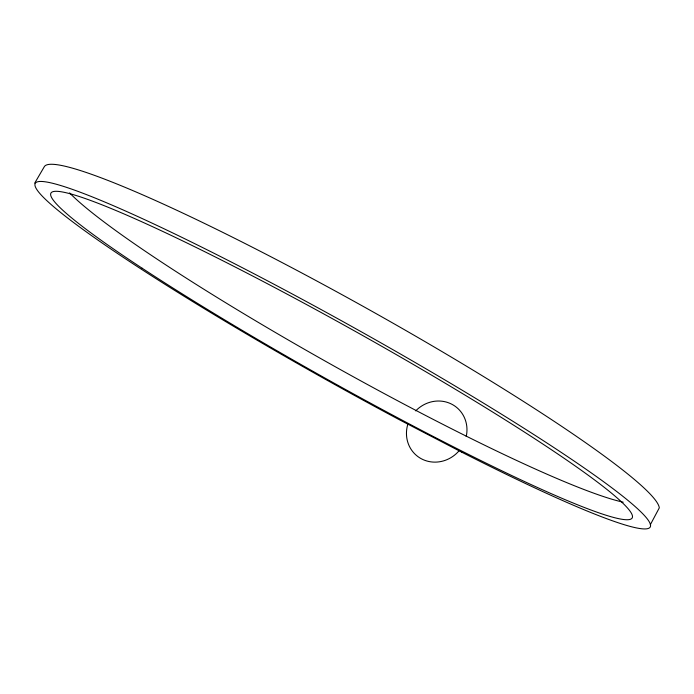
<?xml version="1.0" encoding="UTF-8"?>
<svg xmlns="http://www.w3.org/2000/svg" width="694" height="694" viewBox="0 0 694 694"><rect width="100%" height="100%" fill="white"/><g stroke="black" fill="none" stroke-linecap="round" stroke-linejoin="round"><path stroke-width="1.04" d="M650.295 524.785L659.3 507.869A352.014 33.72 29.2 0 0 359.041 304.085A352.014 33.72 29.2 0 0 44.312 166.69L34.7 183.121M623.212 502.187A332.573 31.777 29.2 0 1 335.15 366.675A332.573 31.777 29.2 0 1 69.582 192.889M415.697 410.891A31.317 29.478 -49.8 0 1 451.56 404.099A31.317 29.478 -49.8 0 1 466.229 436.535M459.072 450.788A31.317 29.478 -49.8 0 1 421.353 458.777A31.317 29.478 -49.8 0 1 408.046 423.531M461.978 452.306L399.761 419.948A352.396 29.486 29.2 0 1 45.067 181.785A352.396 29.486 29.2 0 1 545.111 441.818A352.396 29.486 29.2 0 1 461.978 452.306M142.131 268.222A332.929 27.777 29.2 0 0 625.173 519.667A332.929 27.777 29.2 0 0 258.897 279.266A332.929 27.777 29.2 0 0 142.131 268.222"/></g></svg>
